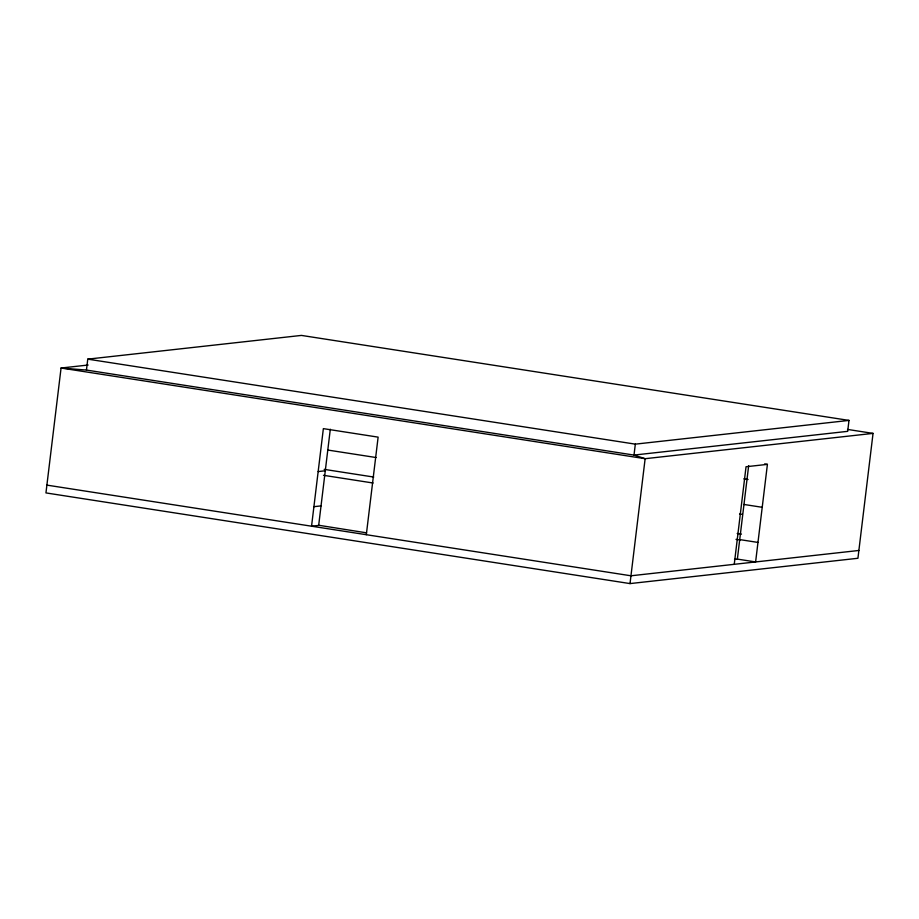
<?xml version="1.0" encoding="UTF-8"?>
<svg xmlns="http://www.w3.org/2000/svg" width="919" height="919" viewBox="0 0 919 919"><rect width="100%" height="100%" fill="white"/><g stroke="black" fill="none" stroke-linecap="round" stroke-linejoin="round"><path stroke-width="1.38" d="M86.443 370.07L87.764 359.145L301.432 335.412L848.995 420.408L847.674 431.344L634.007 455.077L86.443 370.07L61.068 368.025L45.95 492.917L630.02 583.588L857.932 558.27L873.05 433.389L847.536 429.426M318.675 525.404L330.312 429.219M366.313 534.697L378.123 437.134L323.362 428.633L311.552 526.196L319.249 525.346L366.543 532.836M848.995 420.408L635.328 444.141L634.007 455.077L645.138 458.696L873.05 433.389M630.02 583.588L645.138 458.696L61.068 368.025L88.132 365.027M734.247 564.312L746.044 466.737L767.411 464.371L755.613 561.934L737.36 559.108L734.511 559.418M737.36 559.108L748.663 465.692M318.169 471.562L325.292 470.769M313.919 506.679L321.041 505.898M858.886 550.47L630.974 575.788L46.892 485.117M764.608 463.934L767.411 464.371M87.764 359.145L635.328 444.141M743.827 478.833L748.066 479.5M743.965 504.462L762.219 507.299M327.945 450.069L376.101 457.536M739.577 513.962L742.403 514.399M324.177 469.356L373.734 477.053M737.21 533.479L741.461 534.134M739.715 539.591L757.968 542.428M323.477 475.307L373.103 483.015M736.016 539.35L740.266 540.004"/></g></svg>
